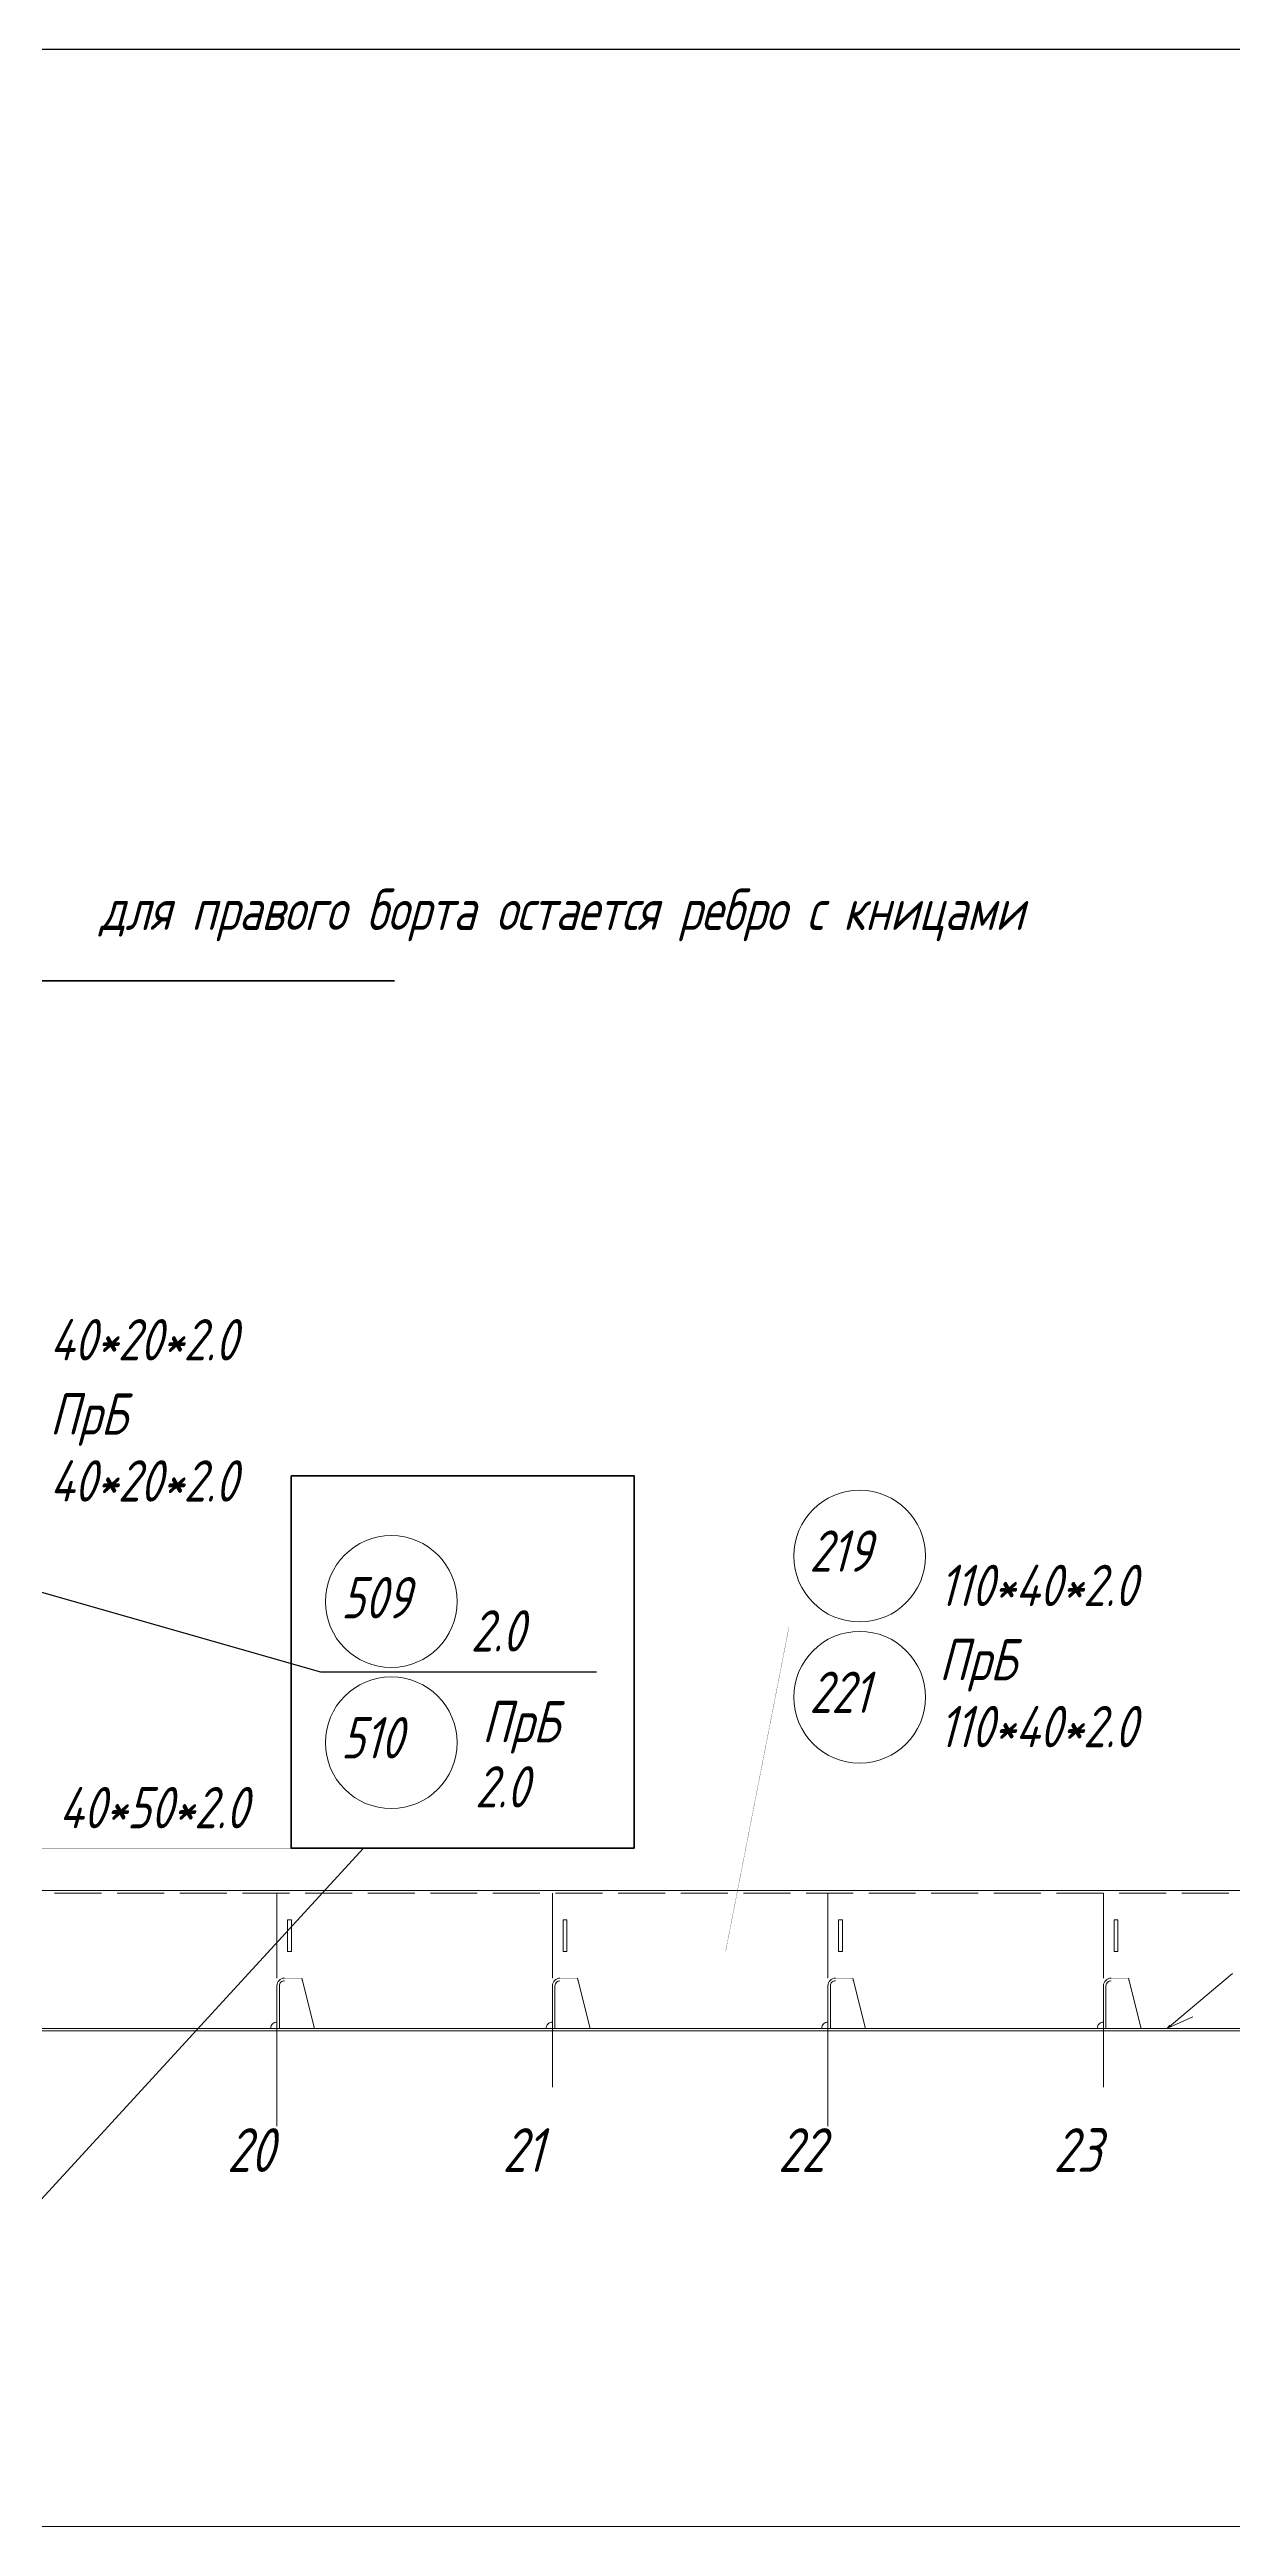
# Model space of a CAD drawing. Header units: millimetres. Extents: x 77380 to 135900, y -26587 to 17301.
# Drawn here: x 87212 to 88156, y -16410 to -14432 of the extents above; entities that cross this region are included whole.
import ezdxf

# ---------------------------------------------------------------- set-up
doc = ezdxf.new("R2010")
doc.units = ezdxf.units.MM
for name, pattern in [('K5LT32768', [0]), ('K5LT32769', [50, 37.5, -12.5]), ('K5LT32770', [0]), ('K5LT32772', [0]), ('K5LT32775', [250, 187.5, -62.5]), ('K5LT32777', [0]), ('K5LT32781', [0]), ('K5LT32835', [0]), ('K5LT_THIN', [0])]:
    doc.linetypes.add(name, pattern=pattern)
doc.layers.add('-1', color=7, linetype='Continuous')
doc.styles.add('KTEXTSTYLE', font='GOST_AU.SHX', dxfattribs={"width": 0.96, "height": 5})

# ---------------------------------------------------------------- blocks, each defined once
blk = doc.blocks.new('U131')
at = {"color": 7, "linetype": 'K5LT_THIN', "lineweight": 18}
for p, q in [((108070.4, 17424.6), (108018.2, 17380.9)), ((108018.2, 17380.9), (108021.3, 17383.5))]:
    blk.add_line(p, q, dxfattribs=at)
at = {"color": 7, "linetype": 'K5LT32835', "lineweight": 18}
for p, q in [((108018.9, 17381.8), (108018.9, 17381.5)), ((108018.9, 17381.8), (108019.3, 17381.8)), ((108019.1, 17382), (108019, 17381.6)), ((108019, 17382), (108019.4, 17381.9)), ((108019, 17381.9), (108019, 17381.5)), ((108019, 17381.9), (108019.4, 17381.9)), ((108019.1, 17382.1), (108019.1, 17381.7)), ((108019.1, 17382.1), (108019.6, 17382)), ((108019.1, 17382), (108019.5, 17382)), ((108019.3, 17382.3), (108019.2, 17381.8)), ((108019.2, 17382.2), (108019.2, 17381.7)), ((108019.2, 17382.2), (108019.7, 17382.2)), ((108019.2, 17382.1), (108019.6, 17382.1)), ((108019.4, 17382.4), (108019.3, 17381.8)), ((108019.3, 17382.3), (108019.8, 17382.3)), ((108019.3, 17382.3), (108019.8, 17382.2)), ((108019.4, 17382.4), (108019.4, 17381.9)), ((108019.4, 17382.4), (108020, 17382.4)), ((108019.4, 17382.4), (108019.9, 17382.3)), ((108019.6, 17382.6), (108019.5, 17382)), ((108019.5, 17382.6), (108020.1, 17382.5)), ((108019.5, 17382.5), (108019.5, 17381.9)), ((108019.5, 17382.5), (108020, 17382.4)), ((108019.6, 17382.7), (108019.6, 17382.1)), ((108019.6, 17382.7), (108020.2, 17382.6)), ((108019.6, 17382.6), (108020.2, 17382.6)), ((108019.8, 17382.9), (108019.7, 17382.2)), ((108019.7, 17382.8), (108019.7, 17382.1)), ((108019.7, 17382.8), (108020.4, 17382.7)), ((108019.7, 17382.7), (108020.3, 17382.7)), ((108019.9, 17383), (108019.8, 17382.2)), ((108019.8, 17382.9), (108020.5, 17382.9)), ((108019.8, 17382.8), (108020.5, 17382.8)), ((108020, 17383.2), (108019.9, 17382.4)), ((108019.9, 17383.1), (108019.9, 17382.3)), ((108019.9, 17383.1), (108020.3, 17383.1)), ((108019.9, 17383), (108020.3, 17383)), ((108019.9, 17383), (108020.4, 17382.9)), ((108020.1, 17383.2), (108020, 17382.4)), ((108020, 17383.2), (108020.2, 17383.2)), ((108020, 17383.1), (108020.2, 17383.1)), ((108020.1, 17383.3), (108020.1, 17383.3)), ((108020.2, 17383.2), (108020.1, 17382.5)), ((108020.1, 17383.2), (108020.1, 17382.5)), ((108020.3, 17383.1), (108020.2, 17382.6)), ((108020.4, 17383), (108020.3, 17382.7)), ((108020.3, 17383), (108020.3, 17382.6)), ((108020.4, 17382.9), (108020.4, 17382.8)), ((108020.5, 17382.8), (108020.5, 17382.8)), ((108018.2, 17380.9), (108018.2, 17380.9)), ((108018.2, 17380.9), (108018.2, 17380.9)), ((108018.3, 17381.1), (108018.4, 17381.1)), ((108018.3, 17381), (108018.3, 17381)), ((108018.3, 17381), (108018.3, 17381)), ((108018.4, 17381.2), (108018.4, 17381.1)), ((108018.4, 17381.2), (108018.5, 17381.2)), ((108018.4, 17381.1), (108018.4, 17381)), ((108018.4, 17381.1), (108018.5, 17381.1)), ((108018.5, 17381.3), (108018.5, 17381.1)), ((108018.5, 17381.3), (108018.7, 17381.3)), ((108018.5, 17381.2), (108018.6, 17381.2)), ((108018.6, 17381.5), (108018.6, 17381.3)), ((108018.6, 17381.4), (108018.6, 17381.2)), ((108018.6, 17381.4), (108018.8, 17381.4)), ((108018.6, 17381.4), (108018.7, 17381.3)), ((108018.7, 17381.5), (108018.7, 17381.3)), ((108018.7, 17381.5), (108018.9, 17381.5)), ((108018.7, 17381.5), (108018.9, 17381.5)), ((108018.9, 17381.7), (108018.8, 17381.4)), ((108018.8, 17381.7), (108019.1, 17381.6)), ((108018.8, 17381.6), (108018.8, 17381.4)), ((108018.8, 17381.6), (108019, 17381.6)), ((108018.9, 17381.8), (108019.2, 17381.7)), ((108018.9, 17381.7), (108019.1, 17381.7))]:
    blk.add_line(p, q, dxfattribs=at)
at = {"color": 7, "linetype": 'K5LT32835', "const_width": 0.18}
blk.add_lwpolyline([(108020.5, 17382.8), (108018.2, 17380.9), (108020.1, 17383.3)], close=True, dxfattribs=at)

msp = doc.modelspace()

# ---------------------------------------------------------------- linework, layer by layer
at = {"layer": '-1', "color": 1, "lineweight": 0}
msp.add_line((83160.609, -16409.79), (90774.38, -16409.79), dxfattribs=at)
at = {"color": 6}
msp.add_line((90766.474, -14432.34), (81559.429, -14432.34), dxfattribs=at)
at = {"color": 1}
msp.add_line((87428.047, -15727.726), (87169.258, -15653.831), dxfattribs=at)
at = {"color": 1, "linetype": 'K5LT32772', "true_color": 0xff0000}
msp.add_line((87648.366, -15727.726), (87428.047, -15727.726), dxfattribs=at)
at = {"color": 6, "lineweight": 100}
msp.add_line((87079.421, -16285.3), (87462.181, -15868.241), dxfattribs=at)
at = {"color": 3, "linetype": 'K5LT32768', "lineweight": 18, "true_color": 0x00ff00}
for p, q in [((89003.103, -15902.071), (86753.103, -15902.071)), ((87393.103, -16012.144), (87393.103, -15978.071)), ((87395.104, -16012.144), (87395.104, -15978.071)), ((87613.104, -16012.144), (87613.104, -15978.071)), ((87615.103, -16012.144), (87615.103, -15978.071)), ((87833.102, -16012.144), (87833.102, -15978.071)), ((87835.104, -16012.144), (87835.104, -15978.071)), ((88053.103, -16012.144), (88053.103, -15978.071)), ((88055.102, -16012.144), (88055.102, -15978.071)), ((89053.103, -16012.144), (83128.103, -16012.144)), ((89053.103, -16014.144), (83128.103, -16014.144)), ((86204.602, -16012.144), (89053.103, -16012.144))]:
    msp.add_line(p, q, dxfattribs=at)
at = {"color": 3, "linetype": 'K5LT32769', "lineweight": 18, "true_color": 0x00ff00}
msp.add_line((89003.103, -15904.071), (86753.103, -15904.071), dxfattribs=at)
at = {"color": 2, "linetype": 'K5LT32775', "lineweight": 18, "true_color": 0xffff00}
for p, q in [((87393.103, -15904.144), (87393.103, -15972.144)), ((87613.104, -15904.144), (87613.104, -15972.144)), ((87833.102, -15904.144), (87833.102, -15972.144)), ((88053.103, -15904.144), (88053.103, -15972.144))]:
    msp.add_line(p, q, dxfattribs=at)
at = {"color": 2, "linetype": 'K5LT32770', "lineweight": 18, "true_color": 0xffff00}
for p, q in [((87404.667, -15925.619), (87401.536, -15925.619)), ((87401.536, -15925.619), (87401.536, -15950.668)), ((87404.667, -15950.668), (87404.667, -15925.619)), ((87624.669, -15925.619), (87621.538, -15925.619)), ((87621.538, -15925.619), (87621.538, -15950.668)), ((87624.669, -15950.668), (87624.669, -15925.619)), ((87844.667, -15925.619), (87841.536, -15925.619)), ((87841.536, -15925.619), (87841.536, -15950.668)), ((87844.667, -15950.668), (87844.667, -15925.619)), ((88064.668, -15925.619), (88061.537, -15925.619)), ((88061.537, -15925.619), (88061.537, -15950.668)), ((88064.668, -15950.668), (88064.668, -15925.619)), ((87401.536, -15950.668), (87404.667, -15950.668)), ((87621.538, -15950.668), (87624.669, -15950.668)), ((87841.536, -15950.668), (87844.667, -15950.668)), ((88061.537, -15950.668), (88064.668, -15950.668))]:
    msp.add_line(p, q, dxfattribs=at)
at = {"color": 3, "linetype": 'K5LT32777', "lineweight": 18, "true_color": 0x00ff00}
for p, q in [((87413.031, -15972.072), (87423.105, -16012.145)), ((87633.031, -15972.072), (87643.105, -16012.145)), ((87853.03, -15972.072), (87863.104, -16012.145)), ((88073.031, -15972.071), (88083.105, -16012.144))]:
    msp.add_line(p, q, dxfattribs=at)
at = {"color": 1, "linetype": 'K5LT32781', "lineweight": 0, "true_color": 0xff0000}
for p, q in [((82403.103, -16012.144), (90016.874, -16012.144)), ((87393.103, -16012.144), (87393.103, -16090.269)), ((87613.103, -16012.144), (87613.103, -16059.019)), ((87833.103, -16012.144), (87833.103, -16090.269)), ((88053.103, -16012.144), (88053.103, -16059.019))]:
    msp.add_line(p, q, dxfattribs=at)
at = {"color": 7, "linetype": 'K5LT_THIN', "lineweight": 18}
msp.add_line((88104.247, -16011.859), (88124.321, -16002.857), dxfattribs=at)
at = {"color": 6, "lineweight": 100}
msp.add_lwpolyline([(86984.918, -15479.744), (87202.438, -15175.954), (87486.894, -15175.954)], dxfattribs=at)
at = {"color": 1, "linetype": 'K5LT32772', "true_color": 0xff0000, "const_width": 0.18}
for points in [[(87415.177, -15495.3), (87091.95, -15495.3), (86714.359, -15677.326)], [(88141.927, -15691.437), (87802.027, -15691.437), (87751.503, -15950.079)], [(87422.525, -15868.848), (87099.298, -15868.848), (86967.465, -15995.107)], [(87399.102, -15972.071), (87413.031, -15972.071), (87413.031, -15974.071), (87399.102, -15974.071)], [(87619.104, -15972.071), (87633.032, -15972.071), (87633.032, -15974.071), (87619.104, -15974.071)], [(87839.102, -15972.071), (87853.03, -15972.071), (87853.03, -15974.071), (87839.102, -15974.071)], [(88059.103, -15972.071), (88073.031, -15972.071), (88073.031, -15974.071), (88059.103, -15974.071)]]:
    msp.add_lwpolyline(points, dxfattribs=at)
at = {"color": 6, "lineweight": 100}
msp.add_lwpolyline([(87404.513, -15570.953), (87678.275, -15570.953), (87678.275, -15868.241), (87404.513, -15868.241)], close=True, dxfattribs=at)
at = {"color": 1, "linetype": 'K5LT32772', "lineweight": 18, "true_color": 0xff0000}
for centre in [(87858.387, -15635.077), (87484.407, -15671.367), (87858.387, -15747.797), (87484.407, -15784.086)]:
    msp.add_circle(centre, 52.603, dxfattribs=at)
at = {"color": 3, "linetype": 'K5LT32768', "lineweight": 18, "true_color": 0x00ff00}
for centre, radius, start, end in [((87399.102, -15978.071), 6, 90.001465, 180.002182), ((87399.102, -15978.069), 3.998, 90.005737, 180.027054), ((87619.104, -15978.071), 6, 90.001465, 180.002182), ((87619.104, -15978.072), 4.001, 89.999329, 179.989746), ((87839.102, -15978.071), 6, 90.001465, 180.002182), ((87839.102, -15978.069), 3.998, 90.005737, 180.027054), ((88059.103, -15978.071), 6, 90.001465, 180.002182), ((88059.103, -15978.072), 4.001, 89.999329, 179.989746)]:
    msp.add_arc(centre, radius, start, end, dxfattribs=at)
at = {"color": 3, "linetype": 'K5LT32777', "lineweight": 18, "true_color": 0x00ff00}
for centre in [(87393.103, -16012.144), (87613.103, -16012.144), (87833.102, -16012.144), (88053.103, -16012.143)]:
    msp.add_arc(centre, 4.999, 90.001302, 180.011814, dxfattribs=at)

# ---------------------------------------------------------------- block references
msp.add_blockref('U131', (-19914.278, -33393.031))

# ---------------------------------------------------------------- texts
at = {"color": 6, "lineweight": 100, "insert": (87251.558, -15102.257), "char_height": 2.5, "attachment_point": 1, "style": 'KTEXTSTYLE'}
msp.add_mtext('{\\H13.2x;\\c255;\\W0.965;\\Q15;для правого борта остается ребро с кницами}', dxfattribs=at)
at = {"color": 7, "char_height": 2.5, "attachment_point": 1, "style": 'KTEXTSTYLE'}
for s, insert in [('\\H3.5;\\W0.965;\\Q15;\\Q15;\\H33.00;{\\c255;40*20*2.0}', (87211.715, -15445.862)), ('\\H3.5;\\W0.965;\\Q15;\\Q15;\\H33.00;{\\c16711935;ПрБ}', (87211.715, -15505.139)), ('\\H3.5;\\W0.965;\\Q15;\\Q15;\\H33.00;{\\c255;40*20*2.0}', (87211.715, -15558.582)), ('\\H3.5;\\W0.965;\\Q15;\\Q15;\\H33.00;{\\c255;219}', (87818.251, -15614.602)), ('{\\H13.2x;\\Q15;\\W0.965;\\C1;\\c255;509}', (87444.349, -15651.786)), ('\\H3.5;\\W0.965;\\Q15;\\Q15;\\H33.00;{\\c255;110*40*2.0}', (87921.792, -15641.999)), ('{\\H13.2x;\\Q15;\\W0.965;\\C1;\\c255;2.0}', (87547.812, -15678.288)), ('\\H3.5;\\W0.965;\\Q15;\\Q15;\\H33.00;{\\c16711935;ПрБ}', (87921.792, -15701.276)), ('\\H3.5;\\W0.965;\\Q15;\\Q15;\\H33.00;{\\c255;221}', (87818.251, -15727.321)), ('\\H3.5;\\W0.965;\\Q15;\\Q15;\\H33.00;{\\c16711935;ПрБ}', (87556.81, -15750.784)), ('\\H3.5;\\W0.965;\\Q15;\\Q15;\\H33.00;{\\c255;110*40*2.0}', (87921.792, -15754.718)), ('{\\H13.2x;\\Q15;\\W0.965;\\C1;\\c255;510}', (87444.271, -15763.611)), ('{\\H13.2x;\\Q15;\\W0.965;\\C1;\\c255;40*50*2.0}', (87219.064, -15819.41)), ('{\\H13.2x;\\Q15;\\W0.965;\\C1;\\c255;2.0}', (87551.241, -15802.787))]:
    msp.add_mtext(s, dxfattribs=dict(at, insert=insert))
at = {"color": 7, "char_height": 2.5, "attachment_point": 1, "rotation": 359.999999, "style": 'KTEXTSTYLE'}
for s, insert in [('\\H3.5;\\W0.965;\\Q15;\\Q15;\\H35.00;{\\c255;20}', (87353.208, -16091.78)), ('\\H3.5;\\W0.965;\\Q15;\\Q15;\\H35.00;{\\c255;21}', (87573.208, -16091.78)), ('\\H3.5;\\W0.965;\\Q15;\\Q15;\\H35.00;{\\c255;22}', (87793.208, -16091.78)), ('\\H3.5;\\W0.965;\\Q15;\\Q15;\\H35.00;{\\c255;23}', (88013.208, -16091.78))]:
    msp.add_mtext(s, dxfattribs=dict(at, insert=insert))

doc.saveas('drawing.dxf')
